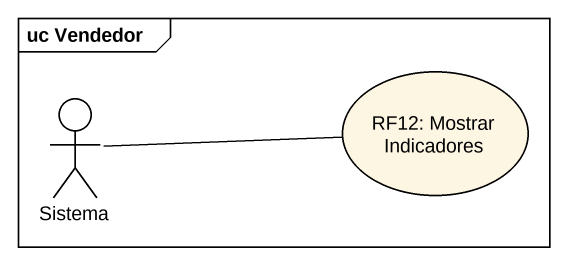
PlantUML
@startuml
mainframe uc Vendedor
actor Sistema
usecase "RF12: Mostrar Indicadores" as RF12_Mostrar_Indicadores
Sistema -right- RF12_Mostrar_Indicadores
@enduml
